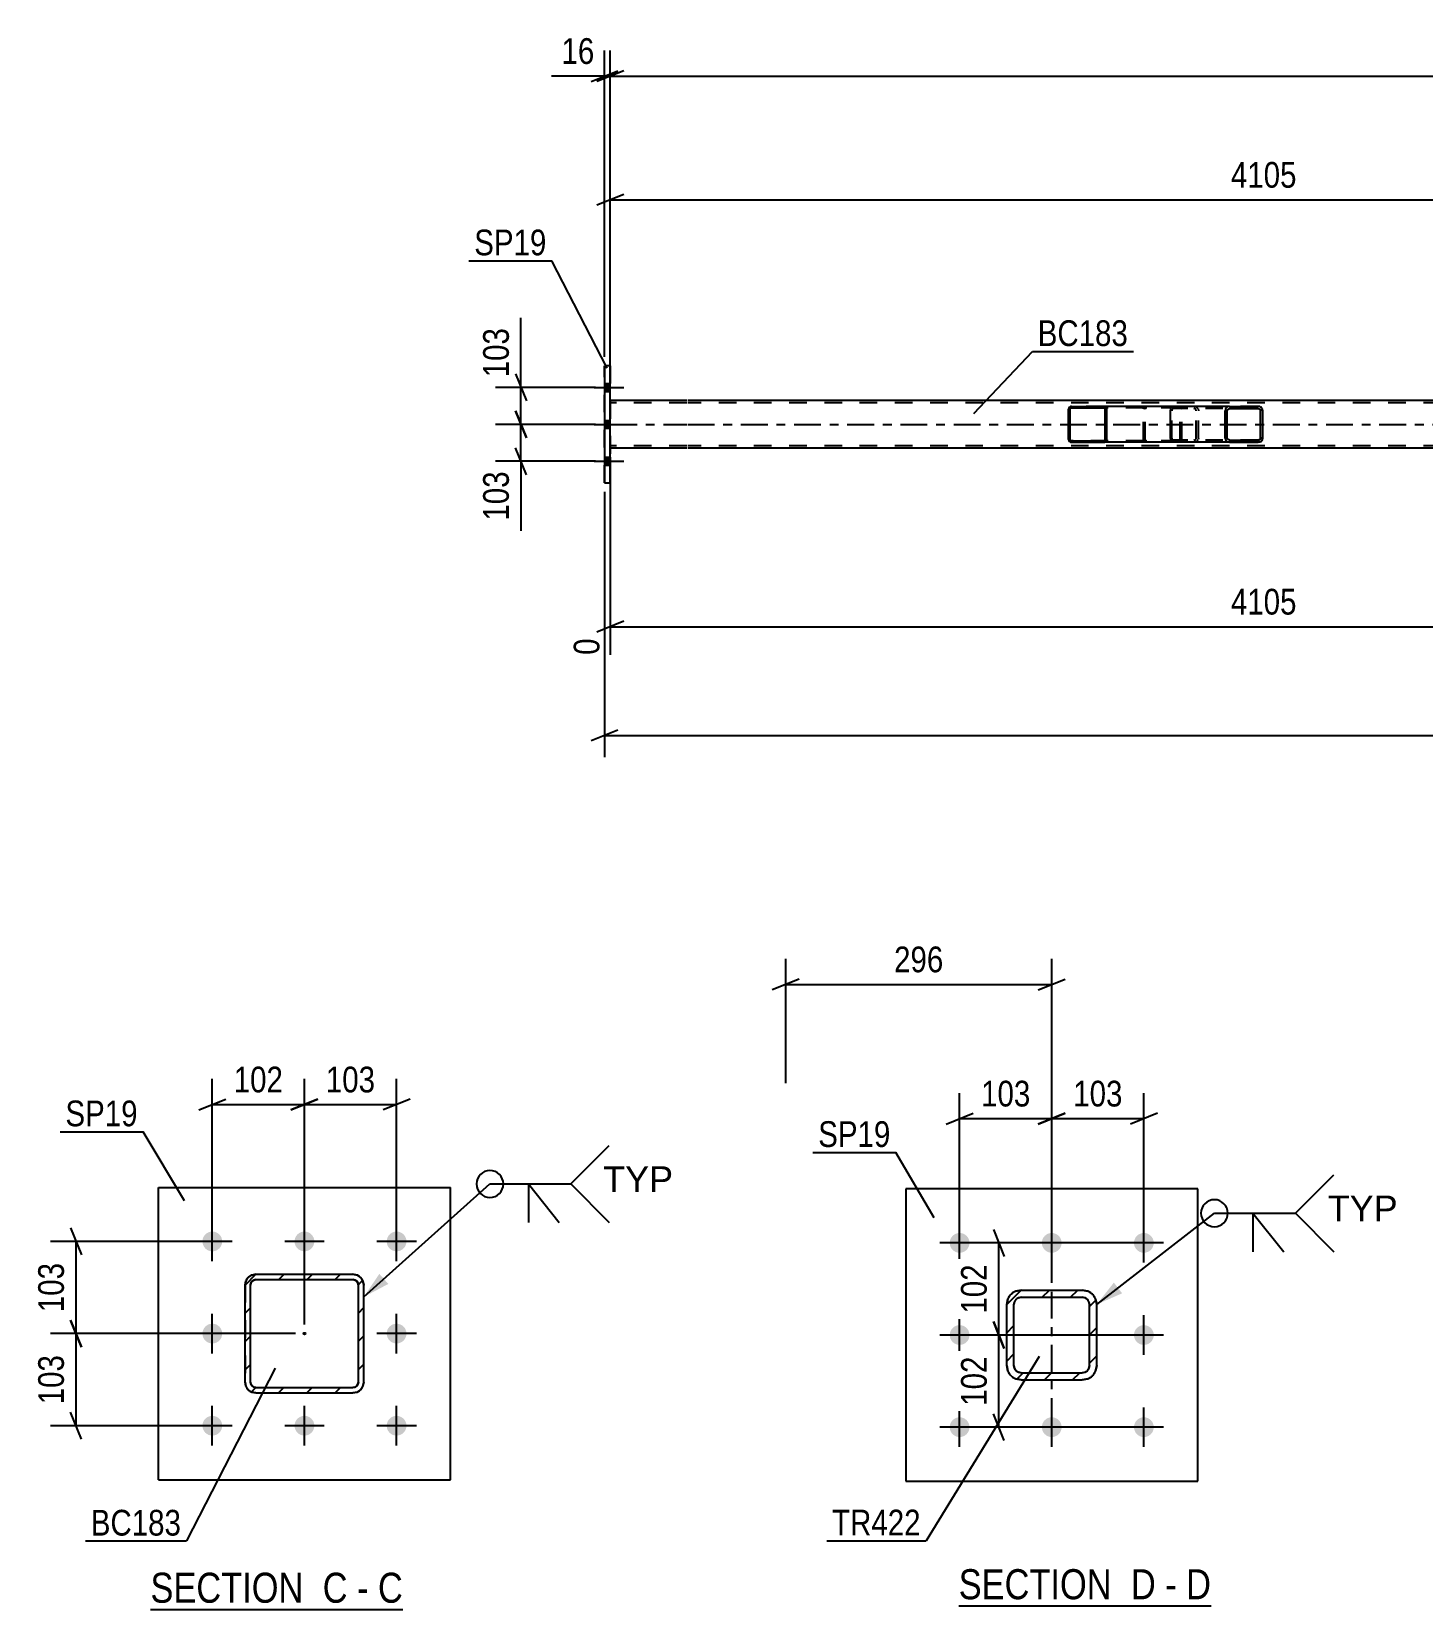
# Model space of a CAD drawing. Header units: millimetres. Extents: x 0 to 1775, y 0 to 560.
# Drawn here: x 1039.9 to 1194.7, y 59.4 to 235 of the extents above; entities that cross this region are included whole.
import ezdxf

# ---------------------------------------------------------------- set-up
doc = ezdxf.new("R2010")
doc.units = ezdxf.units.MM
doc.linetypes.add('DXK_LINE_DOT2', pattern=[3.9198, 1.9599, -1.9599])
doc.linetypes.add('DXK_LINE_DOT3', pattern=[5.9187, 2.979, -0.9799, 0.9799, -0.9799])
doc.styles.add('Arial', font='ARIAL.TTF', dxfattribs={"height": 0.2})
doc.styles.add('Arial Narrow', font='ARIALN.TTF', dxfattribs={"height": 0.2})

# ---------------------------------------------------------------- blocks, each defined once
blk = doc.blocks.new('Unknown-814185345-13 - 6044')
at = {"color": 6, "linetype": 'Continuous'}
blk.add_line((1053.18, 59.43), (1081.26, 59.43), dxfattribs=at)
at = {"color": 0, "linetype": 'Continuous'}
for points in [[(1071.29, 60.18), (1071.29, 63.68), (1053.18, 63.68), (1053.18, 60.18)], [(1075.11, 60.18), (1075.11, 63.68), (1072.34, 63.68), (1072.34, 60.18)], [(1077.44, 60.18), (1077.44, 63.68), (1076.16, 63.68), (1076.16, 60.18)], [(1081.26, 60.18), (1081.26, 63.68), (1078.49, 63.68), (1078.49, 60.18)]]:
    blk.add_wipeout(points, dxfattribs=at)
at = {"color": 7, "linetype": 'Continuous', "style": 'Arial Narrow'}
for s, p in [('SECTION ', (1053.18, 60.18)), ('C', (1072.34, 60.18)), ('C', (1078.49, 60.18)), ('-', (1076.16, 60.18))]:
    blk.add_text(s, height=3.34, dxfattribs=at).set_placement(p)
blk = doc.blocks.new('Unknown-814185345-16 - 1609')
at = {"color": 6, "linetype": 'Continuous'}
blk.add_line((1143.1, 59.82), (1171.17, 59.82), dxfattribs=at)
at = {"color": 0, "linetype": 'Continuous'}
for points in [[(1161.21, 60.57), (1161.21, 64.07), (1143.1, 64.07), (1143.1, 60.57)], [(1165.03, 60.57), (1165.03, 64.07), (1162.26, 64.07), (1162.26, 60.57)], [(1167.35, 60.57), (1167.35, 64.07), (1166.08, 64.07), (1166.08, 60.57)], [(1171.17, 60.57), (1171.17, 64.07), (1168.4, 64.07), (1168.4, 60.57)]]:
    blk.add_wipeout(points, dxfattribs=at)
at = {"color": 7, "linetype": 'Continuous', "style": 'Arial Narrow'}
for s, p in [('SECTION ', (1143.1, 60.57)), ('D', (1162.26, 60.57)), ('D', (1168.4, 60.57)), ('-', (1166.08, 60.57))]:
    blk.add_text(s, height=3.34, dxfattribs=at).set_placement(p)
blk = doc.blocks.new('Part-814185345-5246 - 5076')
at = {"color": 2, "linetype": 'Continuous'}
for p, q in [((1112.85, 193.9), (1104.33, 193.9)), ((1248.94, 193.9), (1112.95, 193.9)), ((1112.85, 188.62), (1104.33, 188.62)), ((1248.94, 188.62), (1112.95, 188.62))]:
    blk.add_line(p, q, dxfattribs=at)
at = {"color": 7, "linetype": 'DXK_LINE_DOT2'}
for p, q in [((1104.33, 193.9), (1104.33, 188.62)), ((1112.85, 193.66), (1104.33, 193.66)), ((1686.73, 193.66), (1112.95, 193.66)), ((1112.85, 188.86), (1104.33, 188.86)), ((1686.73, 188.86), (1112.95, 188.86))]:
    blk.add_line(p, q, dxfattribs=at)
at = {"color": 7, "linetype": 'DXK_LINE_DOT3'}
for p, q in [((1104.33, 191.26), (1112.85, 191.26)), ((1112.95, 191.26), (1686.73, 191.26))]:
    blk.add_line(p, q, dxfattribs=at)
blk = doc.blocks.new('Part-814185345-5192 - 5076')
at = {"color": 2, "linetype": 'Continuous'}
for p, q in [((1104.33, 197.76), (1103.69, 197.76)), ((1103.69, 197.76), (1103.69, 184.76)), ((1104.33, 184.76), (1104.33, 197.76)), ((1103.69, 184.76), (1104.33, 184.76))]:
    blk.add_line(p, q, dxfattribs=at)
at = {"color": 7, "linetype": 'DXK_LINE_DOT2'}
for p, q in [((1103.69, 184.76), (1103.69, 197.76)), ((1104.33, 197.76), (1104.33, 184.76))]:
    blk.add_line(p, q, dxfattribs=at)
blk = doc.blocks.new('Part-814185345-5263 - 5076')
at = {"linetype": 'Continuous'}
h = blk.add_hatch(dxfattribs=at)
h.set_pattern_fill('', scale=0.7, style=0, pattern_type=0)
h.set_pattern_definition([(45, (1176.8816, 192.9664), (-1.57154, 1.57154), [])])
h.paths.add_polyline_path([(1176.92, 192.78), (1176.88, 192.97), (1176.77, 193.12), (1176.61, 193.23), (1176.42, 193.26), (1173.23, 193.26), (1173.04, 193.23), (1172.88, 193.12), (1172.77, 192.97), (1172.73, 192.78), (1172.73, 189.74), (1172.77, 189.56), (1172.88, 189.4), (1173.04, 189.3), (1173.23, 189.26), (1176.42, 189.26), (1176.61, 189.3), (1176.77, 189.4), (1176.88, 189.56), (1176.92, 189.74)])
h.paths.add_polyline_path([(1176.65, 189.65), (1176.59, 189.57), (1176.51, 189.52), (1176.42, 189.5), (1173.23, 189.5), (1173.14, 189.52), (1173.06, 189.57), (1173, 189.65), (1172.98, 189.74), (1172.98, 192.78), (1173, 192.87), (1173.06, 192.95), (1173.14, 193), (1173.23, 193.02), (1176.42, 193.02), (1176.51, 193), (1176.59, 192.95), (1176.65, 192.87), (1176.67, 192.78), (1176.67, 189.74)])
at = {"color": 2, "linetype": 'Continuous'}
for p, q in [((1166.68, 192.97), (1166.74, 193.12)), ((1166.74, 193.12), (1166.83, 193.23)), ((1166.83, 193.23), (1166.93, 193.26)), ((1173.23, 193.26), (1166.93, 193.26)), ((1173.23, 193.26), (1173.04, 193.23)), ((1173.23, 193.26), (1176.42, 193.26)), ((1176.61, 193.23), (1176.42, 193.26)), ((1166.66, 192.78), (1166.68, 192.97)), ((1166.66, 189.74), (1166.66, 192.78)), ((1172.77, 192.97), (1172.73, 192.78)), ((1172.73, 189.74), (1172.73, 192.78)), ((1172.98, 192.78), (1173, 192.87)), ((1172.98, 189.74), (1172.98, 192.78)), ((1173, 192.87), (1173.06, 192.95)), ((1173.06, 192.95), (1173.14, 193)), ((1173.14, 193), (1173.23, 193.02)), ((1173.23, 193.02), (1176.42, 193.02)), ((1176.42, 193.02), (1176.51, 193)), ((1176.51, 193), (1176.59, 192.95)), ((1176.59, 192.95), (1176.65, 192.87)), ((1176.65, 192.87), (1176.67, 192.78)), ((1176.67, 189.74), (1176.67, 192.78)), ((1176.92, 192.78), (1176.88, 192.97)), ((1176.92, 189.74), (1176.92, 192.78)), ((1166.68, 189.56), (1166.66, 189.74)), ((1166.74, 189.4), (1166.68, 189.56)), ((1172.73, 189.74), (1172.77, 189.56)), ((1173, 189.65), (1172.98, 189.74)), ((1173.06, 189.57), (1173, 189.65)), ((1173.14, 189.52), (1173.06, 189.57)), ((1176.59, 189.57), (1176.51, 189.52)), ((1176.65, 189.65), (1176.59, 189.57)), ((1176.67, 189.74), (1176.65, 189.65)), ((1176.88, 189.56), (1176.92, 189.74)), ((1166.83, 189.3), (1166.74, 189.4)), ((1166.93, 189.26), (1166.83, 189.3)), ((1173.23, 189.26), (1166.93, 189.26)), ((1173.04, 189.3), (1173.23, 189.26)), ((1173.23, 189.5), (1173.14, 189.52)), ((1173.23, 189.5), (1176.42, 189.5)), ((1173.23, 189.26), (1176.42, 189.26)), ((1176.51, 189.52), (1176.42, 189.5)), ((1176.42, 189.26), (1176.61, 189.3))]:
    blk.add_line(p, q, dxfattribs=at)
at = {"color": 7, "linetype": 'DXK_LINE_DOT2'}
for p, q in [((1167.92, 193.02), (1167.92, 193.26)), ((1169.27, 193.26), (1169.46, 193.23)), ((1176.42, 193.26), (1173.23, 193.26)), ((1166.81, 192.87), (1166.8, 192.78)), ((1166.8, 189.74), (1166.8, 192.78)), ((1166.84, 192.95), (1166.81, 192.87)), ((1166.88, 193), (1166.84, 192.95)), ((1166.93, 193.02), (1166.88, 193)), ((1176.42, 193.02), (1166.93, 193.02)), ((1169.36, 193), (1169.27, 193.02)), ((1169.44, 192.95), (1169.36, 193)), ((1169.5, 192.87), (1169.44, 192.95)), ((1169.52, 192.78), (1169.5, 192.87)), ((1169.52, 189.74), (1169.52, 192.78)), ((1169.73, 192.97), (1169.77, 192.78)), ((1169.77, 189.74), (1169.77, 192.78)), ((1166.8, 189.74), (1166.81, 189.65)), ((1166.81, 189.65), (1166.84, 189.57)), ((1166.84, 189.57), (1166.88, 189.52)), ((1169.36, 189.52), (1169.44, 189.57)), ((1169.44, 189.57), (1169.5, 189.65)), ((1169.5, 189.65), (1169.52, 189.74)), ((1169.77, 189.74), (1169.73, 189.56)), ((1166.88, 189.52), (1166.93, 189.5)), ((1176.42, 189.5), (1166.93, 189.5)), ((1167.92, 189.26), (1167.92, 189.5)), ((1169.27, 189.5), (1169.36, 189.52)), ((1169.46, 189.3), (1169.27, 189.26)), ((1176.42, 189.26), (1173.23, 189.26))]:
    blk.add_line(p, q, dxfattribs=at)
for centre, start, end in [((1169.28, 192.77), 23.8494, 68.8059), ((1169.28, 189.76), 291.1941, 336.1506)]:
    blk.add_arc(centre, 0.492, start, end, dxfattribs=at)
at = {"color": 2, "linetype": 'Continuous'}
for centre, start, end in [((1173.22, 192.77), 111.1941, 156.1506), ((1176.43, 192.77), 23.8494, 68.8059), ((1173.22, 189.76), 203.8494, 248.8059), ((1176.43, 189.76), 291.1941, 336.1506)]:
    blk.add_arc(centre, 0.492, start, end, dxfattribs=at)
blk = doc.blocks.new('Part-814185345-5304 - 5076')
at = {"linetype": 'Continuous'}
h = blk.add_hatch(dxfattribs=at)
h.set_pattern_fill('', scale=0.7, style=0, pattern_type=0)
h.set_pattern_definition([(45, (1159.5494, 193.0652), (-1.57154, 1.57154), [])])
h.paths.add_polyline_path([(1159.58, 192.94), (1159.55, 193.07), (1159.48, 193.17), (1159.37, 193.24), (1159.23, 193.26), (1155.66, 193.26), (1155.53, 193.24), (1155.42, 193.17), (1155.34, 193.07), (1155.32, 192.94), (1155.32, 189.58), (1155.34, 189.46), (1155.42, 189.36), (1155.53, 189.29), (1155.66, 189.26), (1159.23, 189.26), (1159.37, 189.29), (1159.48, 189.36), (1159.55, 189.46), (1159.58, 189.58)])
h.paths.add_polyline_path([(1159.39, 189.52), (1159.36, 189.47), (1159.3, 189.43), (1159.23, 189.42), (1155.66, 189.42), (1155.59, 189.43), (1155.54, 189.47), (1155.5, 189.52), (1155.49, 189.58), (1155.49, 192.94), (1155.5, 193), (1155.54, 193.06), (1155.59, 193.09), (1155.66, 193.1), (1159.23, 193.1), (1159.3, 193.09), (1159.36, 193.06), (1159.39, 193), (1159.41, 192.94), (1159.41, 189.58)])
at = {"color": 2, "linetype": 'Continuous'}
for p, q in [((1155.66, 193.26), (1155.53, 193.24)), ((1155.54, 193.06), (1155.59, 193.09)), ((1155.59, 193.09), (1155.66, 193.1)), ((1155.66, 193.26), (1159.23, 193.26)), ((1155.66, 193.1), (1159.23, 193.1)), ((1166.93, 193.26), (1159.23, 193.26)), ((1159.37, 193.24), (1159.23, 193.26)), ((1159.23, 193.1), (1159.3, 193.09)), ((1159.3, 193.09), (1159.36, 193.06)), ((1155.34, 193.07), (1155.32, 192.94)), ((1155.32, 189.58), (1155.32, 192.94)), ((1155.49, 192.94), (1155.5, 193)), ((1155.49, 189.58), (1155.49, 192.94)), ((1155.5, 193), (1155.54, 193.06)), ((1159.36, 193.06), (1159.39, 193)), ((1159.39, 193), (1159.41, 192.94)), ((1159.41, 189.58), (1159.41, 192.94)), ((1159.58, 192.94), (1159.55, 193.07)), ((1159.58, 189.58), (1159.58, 192.94)), ((1155.32, 189.58), (1155.34, 189.46)), ((1155.5, 189.52), (1155.49, 189.58)), ((1159.41, 189.58), (1159.39, 189.52)), ((1159.55, 189.46), (1159.58, 189.58)), ((1155.54, 189.47), (1155.5, 189.52)), ((1155.53, 189.29), (1155.66, 189.26)), ((1155.59, 189.43), (1155.54, 189.47)), ((1155.66, 189.42), (1155.59, 189.43)), ((1155.66, 189.42), (1159.23, 189.42)), ((1155.66, 189.26), (1159.23, 189.26)), ((1159.3, 189.43), (1159.23, 189.42)), ((1159.23, 189.26), (1159.37, 189.29)), ((1166.93, 189.26), (1159.23, 189.26)), ((1159.36, 189.47), (1159.3, 189.43)), ((1159.39, 189.52), (1159.36, 189.47))]:
    blk.add_line(p, q, dxfattribs=at)
at = {"color": 7, "linetype": 'DXK_LINE_DOT2'}
for p, q in [((1159.23, 193.26), (1155.66, 193.26)), ((1167.58, 193.1), (1155.66, 193.1)), ((1163.88, 193.24), (1164.01, 193.26)), ((1163.94, 193.09), (1163.89, 193.06)), ((1164.01, 193.1), (1163.94, 193.09)), ((1167.58, 193.26), (1166.93, 193.26)), ((1167.58, 193.26), (1167.71, 193.24)), ((1167.65, 193.09), (1167.58, 193.1)), ((1167.7, 193.06), (1167.65, 193.09)), ((1163.67, 192.94), (1163.69, 193.07)), ((1163.67, 189.58), (1163.67, 192.94)), ((1163.85, 193), (1163.84, 192.94)), ((1163.84, 189.58), (1163.84, 192.94)), ((1163.89, 193.06), (1163.85, 193)), ((1167.74, 193), (1167.7, 193.06)), ((1167.75, 192.94), (1167.74, 193)), ((1167.75, 189.58), (1167.75, 192.94)), ((1167.9, 193.07), (1167.92, 192.94)), ((1167.92, 189.58), (1167.92, 192.94)), ((1163.69, 189.46), (1163.67, 189.58)), ((1163.84, 189.58), (1163.85, 189.52)), ((1167.74, 189.52), (1167.75, 189.58)), ((1167.92, 189.56), (1167.9, 189.46)), ((1167.92, 189.58), (1167.92, 189.56)), ((1167.58, 189.42), (1155.66, 189.42)), ((1159.23, 189.26), (1155.66, 189.26)), ((1163.85, 189.52), (1163.89, 189.47)), ((1164.01, 189.26), (1163.88, 189.29)), ((1163.89, 189.47), (1163.9, 189.46)), ((1163.9, 189.46), (1163.94, 189.43)), ((1163.94, 189.43), (1164.01, 189.42)), ((1167.58, 189.26), (1166.93, 189.26)), ((1167.58, 189.42), (1167.65, 189.43)), ((1167.71, 189.29), (1167.58, 189.26)), ((1167.65, 189.43), (1167.7, 189.47)), ((1167.7, 189.47), (1167.74, 189.52))]:
    blk.add_line(p, q, dxfattribs=at)
at = {"color": 2, "linetype": 'Continuous'}
for centre, start, end in [((1155.65, 192.93), 110.7583, 155.68), ((1159.25, 192.93), 24.32, 69.2417), ((1155.65, 189.6), 204.32, 249.2417), ((1159.25, 189.6), 290.7583, 335.68)]:
    blk.add_arc(centre, 0.331, start, end, dxfattribs=at)
at = {"color": 7, "linetype": 'DXK_LINE_DOT2'}
for centre, start, end in [((1164, 192.93), 110.7583, 155.68), ((1167.6, 192.93), 24.32, 69.2417), ((1164, 189.6), 204.32, 249.2417), ((1167.6, 189.6), 290.7583, 335.68)]:
    blk.add_arc(centre, 0.331, start, end, dxfattribs=at)
blk = doc.blocks.new('Bolt-814185345-5306 - 5076')
at = {"linetype": 'Continuous'}
for points in [[(1104.33, 194.92), (1104.33, 195.8), (1103.69, 195.8), (1103.69, 194.92)], [(1104.33, 194.92), (1104.33, 195.8), (1103.69, 195.8), (1103.69, 194.92)], [(1104.33, 194.92), (1104.33, 195.8), (1103.69, 195.8), (1103.69, 194.92)], [(1104.33, 190.82), (1104.33, 191.7), (1103.69, 191.7), (1103.69, 190.82)], [(1104.33, 190.82), (1104.33, 191.7), (1103.69, 191.7), (1103.69, 190.82)], [(1104.33, 186.72), (1104.33, 187.6), (1103.69, 187.6), (1103.69, 186.72)], [(1104.33, 186.72), (1104.33, 187.6), (1103.69, 187.6), (1103.69, 186.72)], [(1104.33, 186.72), (1104.33, 187.6), (1103.69, 187.6), (1103.69, 186.72)]]:
    blk.add_hatch(color=1, dxfattribs=at).paths.add_polyline_path(points)
at = {"color": 1, "linetype": 'Continuous'}
for p, q in [((1102.53, 195.36), (1105.85, 195.36)), ((1102.53, 195.36), (1105.85, 195.36)), ((1102.53, 195.36), (1105.85, 195.36)), ((1103.69, 195.8), (1104.33, 195.8)), ((1103.69, 195.8), (1104.33, 195.8)), ((1103.69, 195.8), (1104.33, 195.8)), ((1103.69, 194.92), (1104.33, 194.92)), ((1103.69, 194.92), (1104.33, 194.92)), ((1103.69, 194.92), (1104.33, 194.92)), ((1103.69, 191.7), (1104.33, 191.7)), ((1103.69, 191.7), (1104.33, 191.7)), ((1102.53, 191.26), (1105.85, 191.26)), ((1102.53, 191.26), (1105.85, 191.26)), ((1103.69, 190.82), (1104.33, 190.82)), ((1103.69, 190.82), (1104.33, 190.82)), ((1102.53, 187.16), (1105.85, 187.16)), ((1102.53, 187.16), (1105.85, 187.16)), ((1102.53, 187.16), (1105.85, 187.16)), ((1103.69, 187.6), (1104.33, 187.6)), ((1103.69, 187.6), (1104.33, 187.6)), ((1103.69, 187.6), (1104.33, 187.6)), ((1103.69, 186.72), (1104.33, 186.72)), ((1103.69, 186.72), (1104.33, 186.72)), ((1103.69, 186.72), (1104.33, 186.72))]:
    blk.add_line(p, q, dxfattribs=at)
blk = doc.blocks.new('Part-814185345-6175 - 6044')
at = {"color": 2, "linetype": 'Continuous'}
for p, q in [((1054.06, 73.87), (1054.06, 106.37)), ((1054.06, 106.37), (1086.56, 106.37)), ((1086.56, 73.87), (1086.56, 106.37)), ((1054.06, 73.87), (1086.56, 73.87))]:
    blk.add_line(p, q, dxfattribs=at)
blk = doc.blocks.new('Part-814185345-6142 - 6044')
at = {"linetype": 'Continuous'}
h = blk.add_hatch(dxfattribs=at)
h.set_pattern_fill('', scale=0.7, style=0, pattern_type=0)
h.set_pattern_definition([(45, (1064.906, 96.7182), (-1.57154, 1.57154), [])])
h.paths.add_polyline_path([(1075.71, 96.72), (1064.91, 96.72), (1064.45, 96.63), (1064.06, 96.37), (1063.8, 95.98), (1063.71, 95.52), (1063.71, 84.72), (1063.8, 84.26), (1064.06, 83.87), (1064.45, 83.61), (1064.91, 83.52), (1075.71, 83.52), (1076.17, 83.61), (1076.55, 83.87), (1076.81, 84.26), (1076.91, 84.72), (1076.91, 95.52), (1076.81, 95.98), (1076.55, 96.37), (1076.17, 96.63)])
h.paths.add_polyline_path([(1076.26, 95.75), (1076.31, 95.52), (1076.31, 84.72), (1076.26, 84.49), (1076.13, 84.29), (1075.94, 84.16), (1075.71, 84.12), (1064.91, 84.12), (1064.68, 84.16), (1064.48, 84.29), (1064.35, 84.49), (1064.31, 84.72), (1064.31, 95.52), (1064.35, 95.75), (1064.48, 95.94), (1064.68, 96.07), (1064.91, 96.12), (1075.71, 96.12), (1075.94, 96.07), (1076.13, 95.94)])
blk.add_hatch(color=30, dxfattribs=at).paths.add_polyline_path([(1070.31, 90.02, -1), (1070.31, 90.22, -1)])
at = {"color": 7, "linetype": 'DXK_LINE_DOT2'}
for p, q in [((1064.45, 96.63), (1064.91, 96.72)), ((1064.91, 96.72), (1075.71, 96.72)), ((1075.71, 96.72), (1076.17, 96.63)), ((1063.71, 95.52), (1063.8, 95.98)), ((1063.71, 95.52), (1063.71, 84.72)), ((1064.35, 95.75), (1064.31, 95.52)), ((1064.31, 84.72), (1064.31, 95.52)), ((1064.48, 95.94), (1064.35, 95.75)), ((1064.68, 96.07), (1064.48, 95.94)), ((1064.91, 96.12), (1064.68, 96.07)), ((1064.91, 96.12), (1075.71, 96.12)), ((1075.94, 96.07), (1075.71, 96.12)), ((1076.13, 95.94), (1075.94, 96.07)), ((1076.26, 95.75), (1076.13, 95.94)), ((1076.31, 95.52), (1076.26, 95.75)), ((1076.31, 84.72), (1076.31, 95.52)), ((1076.81, 95.98), (1076.91, 95.52)), ((1076.91, 84.72), (1076.91, 95.52)), ((1063.8, 84.26), (1063.71, 84.72)), ((1064.31, 84.72), (1064.35, 84.49)), ((1064.35, 84.49), (1064.48, 84.29)), ((1064.48, 84.29), (1064.68, 84.16)), ((1075.94, 84.16), (1076.13, 84.29)), ((1076.13, 84.29), (1076.26, 84.49)), ((1076.26, 84.49), (1076.31, 84.72)), ((1076.91, 84.72), (1076.81, 84.26)), ((1064.91, 83.52), (1064.45, 83.61)), ((1064.68, 84.16), (1064.91, 84.12)), ((1064.91, 84.12), (1075.71, 84.12)), ((1064.91, 83.52), (1075.71, 83.52)), ((1075.71, 84.12), (1075.94, 84.16)), ((1076.17, 83.61), (1075.71, 83.52))]:
    blk.add_line(p, q, dxfattribs=at)
at = {"color": 2, "linetype": 'Continuous'}
for p, q in [((1064.91, 96.72), (1064.45, 96.63)), ((1064.91, 96.72), (1064.91, 96.72)), ((1064.91, 96.72), (1075.71, 96.72)), ((1075.71, 96.72), (1075.71, 96.72)), ((1076.17, 96.63), (1075.71, 96.72)), ((1063.8, 95.98), (1063.71, 95.52)), ((1063.71, 95.52), (1063.71, 95.52)), ((1063.71, 84.72), (1063.71, 95.52)), ((1064.31, 95.52), (1064.35, 95.75)), ((1064.31, 95.52), (1064.31, 95.52)), ((1064.31, 84.72), (1064.31, 95.52)), ((1064.35, 95.75), (1064.48, 95.94)), ((1064.48, 95.94), (1064.68, 96.07)), ((1064.68, 96.07), (1064.91, 96.12)), ((1064.91, 96.12), (1064.91, 96.12)), ((1064.91, 96.12), (1075.71, 96.12)), ((1075.71, 96.12), (1075.71, 96.12)), ((1075.71, 96.12), (1075.94, 96.07)), ((1075.94, 96.07), (1076.13, 95.94)), ((1076.13, 95.94), (1076.26, 95.75)), ((1076.26, 95.75), (1076.31, 95.52)), ((1076.31, 95.52), (1076.31, 95.52)), ((1076.31, 84.72), (1076.31, 95.52)), ((1076.91, 95.52), (1076.81, 95.98)), ((1076.91, 95.52), (1076.91, 95.52)), ((1076.91, 84.72), (1076.91, 95.52)), ((1063.71, 84.72), (1063.71, 84.72)), ((1063.71, 84.72), (1063.8, 84.26)), ((1064.31, 84.72), (1064.31, 84.72)), ((1064.35, 84.49), (1064.31, 84.72)), ((1064.48, 84.29), (1064.35, 84.49)), ((1064.68, 84.16), (1064.48, 84.29)), ((1076.13, 84.29), (1075.94, 84.16)), ((1076.26, 84.49), (1076.13, 84.29)), ((1076.31, 84.72), (1076.26, 84.49)), ((1076.31, 84.72), (1076.31, 84.72)), ((1076.81, 84.26), (1076.91, 84.72)), ((1076.91, 84.72), (1076.91, 84.72)), ((1064.45, 83.61), (1064.91, 83.52)), ((1064.91, 84.12), (1064.68, 84.16)), ((1064.91, 84.12), (1064.91, 84.12)), ((1064.91, 84.12), (1075.71, 84.12)), ((1064.91, 83.52), (1064.91, 83.52)), ((1064.91, 83.52), (1075.71, 83.52)), ((1075.94, 84.16), (1075.71, 84.12)), ((1075.71, 84.12), (1075.71, 84.12)), ((1075.71, 83.52), (1076.17, 83.61)), ((1075.71, 83.52), (1075.71, 83.52))]:
    blk.add_line(p, q, dxfattribs=at)
at = {"color": 7, "linetype": 'DXK_LINE_DOT3'}
blk.add_line((1070.31, 90.12), (1070.31, 90.12), dxfattribs=at)
at = {"color": 30, "linetype": 'DXK_LINE_DOT3'}
blk.add_line((1070.31, 90.12), (1070.31, 90.12), dxfattribs=at)
at = {"color": 30, "linetype": 'Continuous'}
blk.add_circle((1070.31, 90.12), 0.1, dxfattribs=at)
at = {"color": 7, "linetype": 'DXK_LINE_DOT2'}
for centre, start, end in [((1064.91, 95.52), 112.5, 157.5), ((1075.71, 95.52), 22.5, 67.5), ((1064.91, 84.72), 202.5, 247.5), ((1075.71, 84.72), 292.5, 337.5)]:
    blk.add_arc(centre, 1.2, start, end, dxfattribs=at)
at = {"color": 2, "linetype": 'Continuous'}
for centre, start, end in [((1064.91, 95.52), 112.5, 157.5), ((1075.71, 95.52), 22.5, 67.5), ((1064.91, 84.72), 202.5, 247.5), ((1075.71, 84.72), 292.5, 337.5)]:
    blk.add_arc(centre, 1.2, start, end, dxfattribs=at)
blk = doc.blocks.new('Bolt-814185345-6169 - 6044')
at = {"linetype": 'Continuous'}
for points in [[(1060.06, 99.27, -1), (1060.06, 101.47, -1)], [(1070.31, 99.27, -1), (1070.31, 101.47, -1)], [(1080.56, 99.27, -1), (1080.56, 101.47, -1)], [(1060.06, 89.02, -1), (1060.06, 91.22, -1)], [(1080.56, 89.02, -1), (1080.56, 91.22, -1)], [(1060.06, 78.77, -1), (1060.06, 80.97, -1)], [(1070.31, 78.77, -1), (1070.31, 80.97, -1)], [(1080.56, 78.77, -1), (1080.56, 80.97, -1)]]:
    blk.add_hatch(color=1, dxfattribs=at).paths.add_polyline_path(points)
at = {"color": 1, "linetype": 'Continuous'}
for p, q in [((1060.06, 98.17), (1060.06, 102.57)), ((1070.31, 98.17), (1070.31, 102.57)), ((1080.56, 98.17), (1080.56, 102.57)), ((1062.26, 100.37), (1057.86, 100.37)), ((1072.51, 100.37), (1068.11, 100.37)), ((1082.76, 100.37), (1078.36, 100.37)), ((1060.06, 87.92), (1060.06, 92.32)), ((1080.56, 87.92), (1080.56, 92.32)), ((1062.26, 90.12), (1057.86, 90.12)), ((1082.76, 90.12), (1078.36, 90.12)), ((1060.06, 77.67), (1060.06, 82.07)), ((1070.31, 77.67), (1070.31, 82.07)), ((1080.56, 77.67), (1080.56, 82.07)), ((1062.26, 79.87), (1057.86, 79.87)), ((1072.51, 79.87), (1068.11, 79.87)), ((1082.76, 79.87), (1078.36, 79.87))]:
    blk.add_line(p, q, dxfattribs=at)
blk = doc.blocks.new('Bolt-814185345-1732 - 1609')
at = {"linetype": 'Continuous'}
for points in [[(1143.2, 99.11, -1), (1143.2, 101.31, -1)], [(1153.45, 99.11, -1), (1153.45, 101.31, -1)], [(1163.7, 99.11, -1), (1163.7, 101.31, -1)], [(1143.2, 88.86, -1), (1143.2, 91.06, -1)], [(1163.7, 88.86, -1), (1163.7, 91.06, -1)], [(1143.2, 78.61, -1), (1143.2, 80.81, -1)], [(1153.45, 78.61, -1), (1153.45, 80.81, -1)], [(1163.7, 78.61, -1), (1163.7, 80.81, -1)]]:
    blk.add_hatch(color=1, dxfattribs=at).paths.add_polyline_path(points)
at = {"color": 1, "linetype": 'Continuous'}
for p, q in [((1143.2, 98.01), (1143.2, 102.41)), ((1153.45, 98.01), (1153.45, 102.41)), ((1163.7, 98.01), (1163.7, 102.41)), ((1145.4, 100.21), (1141, 100.21)), ((1155.65, 100.21), (1151.25, 100.21)), ((1165.9, 100.21), (1161.5, 100.21)), ((1143.2, 87.76), (1143.2, 92.16)), ((1163.7, 87.76), (1163.7, 92.16)), ((1145.4, 89.96), (1141, 89.96)), ((1165.9, 89.96), (1161.5, 89.96)), ((1143.2, 77.51), (1143.2, 81.91)), ((1153.45, 77.51), (1153.45, 81.91)), ((1163.7, 77.51), (1163.7, 81.91)), ((1145.4, 79.71), (1141, 79.71)), ((1155.65, 79.71), (1151.25, 79.71)), ((1165.9, 79.71), (1161.5, 79.71))]:
    blk.add_line(p, q, dxfattribs=at)
blk = doc.blocks.new('Part-814185345-1757 - 1609')
at = {"linetype": 'Continuous'}
h = blk.add_hatch(dxfattribs=at)
h.set_pattern_fill('', scale=0.7, style=0, pattern_type=0)
h.set_pattern_definition([(45, (1150.0537, 94.9577), (-1.57154, 1.57154), [])])
h.paths.add_polyline_path([(1156.85, 94.96), (1150.05, 94.96), (1149.44, 94.84), (1148.92, 94.49), (1148.58, 93.97), (1148.45, 93.36), (1148.45, 86.56), (1148.58, 85.95), (1148.92, 85.43), (1149.44, 85.08), (1150.05, 84.96), (1156.85, 84.96), (1157.47, 85.08), (1157.99, 85.43), (1158.33, 85.95), (1158.45, 86.56), (1158.45, 93.36), (1158.33, 93.97), (1157.99, 94.49), (1157.47, 94.84)])
h.paths.add_polyline_path([(1157.59, 93.66), (1157.65, 93.36), (1157.65, 86.56), (1157.59, 86.25), (1157.42, 85.99), (1157.16, 85.82), (1156.85, 85.76), (1150.05, 85.76), (1149.75, 85.82), (1149.49, 85.99), (1149.31, 86.25), (1149.25, 86.56), (1149.25, 93.36), (1149.31, 93.66), (1149.49, 93.92), (1149.75, 94.1), (1150.05, 94.16), (1156.85, 94.16), (1157.16, 94.1), (1157.42, 93.92)])
at = {"color": 7, "linetype": 'DXK_LINE_DOT3'}
for p, q in [((1153.45, 79.96), (1153.45, 99.96)), ((1163.45, 89.96), (1143.45, 89.96))]:
    blk.add_line(p, q, dxfattribs=at)
at = {"color": 7, "linetype": 'DXK_LINE_DOT2'}
for p, q in [((1149.44, 94.84), (1150.05, 94.96)), ((1150.05, 94.96), (1156.85, 94.96)), ((1156.85, 94.96), (1157.47, 94.84)), ((1148.45, 93.36), (1148.58, 93.97)), ((1148.45, 86.56), (1148.45, 93.36)), ((1149.31, 93.66), (1149.25, 93.36)), ((1149.25, 86.56), (1149.25, 93.36)), ((1150.05, 94.16), (1149.75, 94.1)), ((1150.05, 94.16), (1156.85, 94.16)), ((1157.16, 94.1), (1156.85, 94.16)), ((1157.65, 93.36), (1157.59, 93.66)), ((1157.65, 86.56), (1157.65, 93.36)), ((1158.33, 93.97), (1158.45, 93.36)), ((1158.45, 86.56), (1158.45, 93.36)), ((1148.58, 85.95), (1148.45, 86.56)), ((1149.25, 86.56), (1149.31, 86.25)), ((1157.59, 86.25), (1157.65, 86.56)), ((1158.45, 86.56), (1158.33, 85.95)), ((1150.05, 84.96), (1149.44, 85.08)), ((1149.75, 85.82), (1150.05, 85.76)), ((1150.05, 85.76), (1156.85, 85.76)), ((1150.05, 84.96), (1156.85, 84.96)), ((1156.85, 85.76), (1157.16, 85.82)), ((1157.47, 85.08), (1156.85, 84.96))]:
    blk.add_line(p, q, dxfattribs=at)
at = {"color": 2, "linetype": 'Continuous'}
for p, q in [((1150.05, 94.96), (1149.44, 94.84)), ((1150.05, 94.96), (1156.85, 94.96)), ((1157.47, 94.84), (1156.85, 94.96)), ((1148.58, 93.97), (1148.45, 93.36)), ((1148.45, 86.56), (1148.45, 93.36)), ((1149.25, 93.36), (1149.31, 93.66)), ((1149.25, 86.56), (1149.25, 93.36)), ((1149.75, 94.1), (1150.05, 94.16)), ((1150.05, 94.16), (1156.85, 94.16)), ((1156.85, 94.16), (1157.16, 94.1)), ((1157.59, 93.66), (1157.65, 93.36)), ((1157.65, 86.56), (1157.65, 93.36)), ((1158.45, 93.36), (1158.33, 93.97)), ((1158.45, 86.56), (1158.45, 93.36)), ((1148.45, 86.56), (1148.58, 85.95)), ((1149.31, 86.25), (1149.25, 86.56)), ((1157.65, 86.56), (1157.59, 86.25)), ((1158.33, 85.95), (1158.45, 86.56)), ((1149.44, 85.08), (1150.05, 84.96)), ((1150.05, 85.76), (1149.75, 85.82)), ((1150.05, 85.76), (1156.85, 85.76)), ((1150.05, 84.96), (1156.85, 84.96)), ((1157.16, 85.82), (1156.85, 85.76)), ((1156.85, 84.96), (1157.47, 85.08))]:
    blk.add_line(p, q, dxfattribs=at)
at = {"color": 7, "linetype": 'DXK_LINE_DOT2'}
for centre, radius, start, end in [((1150.05, 93.36), 1.6, 112.5, 157.5), ((1156.85, 93.36), 1.6, 22.5, 67.5), ((1150.05, 93.36), 0.8, 112.5, 157.5), ((1156.85, 93.36), 0.8, 22.5, 67.5), ((1150.05, 86.56), 0.8, 202.5, 247.5), ((1156.85, 86.56), 0.8, 292.5, 337.5), ((1150.05, 86.56), 1.6, 202.5, 247.5), ((1156.85, 86.56), 1.6, 292.5, 337.5)]:
    blk.add_arc(centre, radius, start, end, dxfattribs=at)
at = {"color": 2, "linetype": 'Continuous'}
for centre, radius, start, end in [((1150.05, 93.36), 1.6, 112.5, 157.5), ((1156.85, 93.36), 1.6, 22.5, 67.5), ((1150.05, 93.36), 0.8, 112.5, 157.5), ((1156.85, 93.36), 0.8, 22.5, 67.5), ((1150.05, 86.56), 0.8, 202.5, 247.5), ((1156.85, 86.56), 0.8, 292.5, 337.5), ((1150.05, 86.56), 1.6, 202.5, 247.5), ((1156.85, 86.56), 1.6, 292.5, 337.5)]:
    blk.add_arc(centre, radius, start, end, dxfattribs=at)
blk = doc.blocks.new('Part-814185345-1783 - 1609')
at = {"color": 2, "linetype": 'Continuous'}
for p, q in [((1169.7, 106.21), (1137.2, 106.21)), ((1137.2, 106.21), (1137.2, 73.71)), ((1169.7, 73.71), (1169.7, 106.21)), ((1137.2, 73.71), (1169.7, 73.71))]:
    blk.add_line(p, q, dxfattribs=at)
blk = doc.blocks.new('StraightDimension-814185345-5397 - 5076')
at = {"color": 7, "linetype": 'Continuous'}
for p, q in [((1104.33, 194.9), (1104.33, 219.08)), ((1249.74, 203.3), (1249.74, 219.08)), ((1105.83, 216.83), (1102.83, 215.63)), ((1104.33, 216.23), (1249.74, 216.23)), ((1248.24, 215.63), (1251.24, 216.83))]:
    blk.add_line(p, q, dxfattribs=at)
at = {"color": 0}
blk.add_wipeout([(1181.29, 216.98), (1181.29, 221.18), (1172.78, 221.18), (1172.78, 216.98)], dxfattribs=at)
at = {"color": 3, "style": 'Arial Narrow'}
blk.add_text('4105', height=2.863, dxfattribs=at).set_placement((1173.38, 217.58))
blk = doc.blocks.new('StraightDimension-814185345-5415 - 5076')
at = {"color": 7, "linetype": 'Continuous'}
for p, q in [((1104.33, 187.62), (1104.33, 165.62)), ((1249.74, 179.22), (1249.74, 160.14)), ((1105.83, 169.35), (1102.83, 168.15)), ((1104.33, 168.75), (1249.74, 168.75)), ((1248.24, 168.15), (1251.24, 169.35))]:
    blk.add_line(p, q, dxfattribs=at)
at = {"color": 0}
blk.add_wipeout([(1181.29, 169.5), (1181.29, 173.7), (1172.78, 173.7), (1172.78, 169.5)], dxfattribs=at)
at = {"color": 0, "linetype": 'Continuous'}
for points in [[(1103.73, 168.05), (1099.53, 168.05), (1099.53, 165.02), (1103.73, 165.02)], [(1249.14, 168.05), (1244.94, 168.05), (1244.94, 159.54), (1249.14, 159.54)]]:
    blk.add_wipeout(points, dxfattribs=at)
at = {"color": 3, "style": 'Arial Narrow'}
blk.add_text('4105', height=2.863, dxfattribs=at).set_placement((1173.38, 170.1))
at = {"color": 3, "linetype": 'Continuous', "style": 'Arial Narrow'}
for s, height, p in [('0', 2.86, (1103.13, 165.62)), ('4105', 2.863, (1248.54, 160.14))]:
    blk.add_text(s, height=height, rotation=90.0002, dxfattribs=at).set_placement(p)
blk = doc.blocks.new('StraightDimension-814185345-5437 - 5076')
at = {"color": 7, "linetype": 'Continuous'}
for p, q in [((1104.33, 198.76), (1104.33, 232.85)), ((1105.83, 230.6), (1102.83, 229.4)), ((1104.33, 230), (1695.35, 230))]:
    blk.add_line(p, q, dxfattribs=at)
blk = doc.blocks.new('StraightDimension-814185345-5447 - 5076')
at = {"color": 7, "linetype": 'Continuous'}
for p, q in [((1103.69, 198.76), (1103.69, 232.85)), ((1104.33, 198.76), (1104.33, 232.85)), ((1102.19, 229.4), (1105.19, 230.6)), ((1105.83, 230.6), (1102.83, 229.4)), ((1103.69, 230), (1104.33, 230))]:
    blk.add_line(p, q, dxfattribs=at)
at = {"color": 0}
blk.add_wipeout([(1103.16, 230.75), (1103.16, 234.95), (1098.31, 234.95), (1098.31, 230.75)], dxfattribs=at)
at = {"color": 7, "linetype": 'Continuous'}
blk.add_line((1103.69, 230), (1097.78, 230), dxfattribs=at)
blk.add_line((1103.69, 230), (1097.78, 230), dxfattribs=at)
at = {"color": 3, "style": 'Arial Narrow'}
blk.add_text('16', height=2.863, dxfattribs=at).set_placement((1098.91, 231.35))
blk = doc.blocks.new('StraightDimension-814185345-5463 - 5076')
at = {"color": 7, "linetype": 'Continuous'}
for p, q in [((1093.8, 196.86), (1095, 193.86)), ((1102.69, 195.36), (1091.55, 195.36)), ((1094.4, 191.26), (1094.4, 195.36)), ((1095, 189.76), (1093.8, 192.76)), ((1102.69, 191.26), (1091.55, 191.26))]:
    blk.add_line(p, q, dxfattribs=at)
at = {"color": 0}
blk.add_wipeout([(1093.65, 202.57), (1089.45, 202.57), (1089.45, 195.89), (1093.65, 195.89)], dxfattribs=at)
at = {"color": 7, "linetype": 'Continuous'}
blk.add_line((1094.4, 195.36), (1094.4, 203.1), dxfattribs=at)
blk.add_line((1094.4, 195.36), (1094.4, 203.1), dxfattribs=at)
at = {"color": 3, "style": 'Arial Narrow'}
blk.add_text('103', height=2.863, rotation=90.0002, dxfattribs=at).set_placement((1093.05, 196.49))
blk = doc.blocks.new('StraightDimension-814185345-5471 - 5076')
at = {"color": 7, "linetype": 'Continuous'}
for p, q in [((1093.8, 192.76), (1095, 189.76)), ((1102.69, 191.26), (1091.55, 191.26)), ((1094.4, 187.16), (1094.4, 191.26)), ((1095, 185.66), (1093.8, 188.66)), ((1102.69, 187.16), (1091.55, 187.16))]:
    blk.add_line(p, q, dxfattribs=at)
at = {"color": 0}
blk.add_wipeout([(1093.65, 186.64), (1089.45, 186.64), (1089.45, 179.95), (1093.65, 179.95)], dxfattribs=at)
at = {"color": 7, "linetype": 'Continuous'}
blk.add_line((1094.4, 187.16), (1094.4, 179.43), dxfattribs=at)
blk.add_line((1094.4, 187.16), (1094.4, 179.43), dxfattribs=at)
at = {"color": 3, "style": 'Arial Narrow'}
blk.add_text('103', height=2.863, rotation=90.0002, dxfattribs=at).set_placement((1093.05, 180.55))
blk = doc.blocks.new('StraightDimension-814185345-5480 - 5076')
at = {"color": 7, "linetype": 'Continuous'}
for p, q in [((1103.69, 183.76), (1103.69, 154.25)), ((1105.19, 157.25), (1102.19, 156.05)), ((1103.69, 156.65), (1695.35, 156.65))]:
    blk.add_line(p, q, dxfattribs=at)
blk = doc.blocks.new('StraightDimension-814185345-6235 - 6044')
at = {"color": 7, "linetype": 'Continuous'}
for p, q in [((1044.3, 91.62), (1045.5, 88.62)), ((1069.31, 90.12), (1042.05, 90.12)), ((1044.9, 79.87), (1044.9, 90.12)), ((1045.5, 78.37), (1044.3, 81.37)), ((1059.06, 79.87), (1042.05, 79.87))]:
    blk.add_line(p, q, dxfattribs=at)
at = {"color": 0}
blk.add_wipeout([(1044.15, 88.34), (1039.95, 88.34), (1039.95, 81.65), (1044.15, 81.65)], dxfattribs=at)
at = {"color": 3, "style": 'Arial Narrow'}
blk.add_text('103', height=2.863, rotation=90.0002, dxfattribs=at).set_placement((1043.55, 82.25))
blk = doc.blocks.new('StraightDimension-814185345-6210 - 6044')
at = {"color": 7, "linetype": 'Continuous'}
for p, q in [((1070.31, 91.12), (1070.31, 118.45)), ((1080.56, 101.37), (1080.56, 118.45)), ((1068.81, 115), (1071.81, 116.2)), ((1082.06, 116.2), (1079.06, 115)), ((1070.31, 115.6), (1080.56, 115.6))]:
    blk.add_line(p, q, dxfattribs=at)
at = {"color": 0}
blk.add_wipeout([(1078.77, 116.35), (1078.77, 120.55), (1072.09, 120.55), (1072.09, 116.35)], dxfattribs=at)
at = {"color": 3, "style": 'Arial Narrow'}
blk.add_text('103', height=2.863, dxfattribs=at).set_placement((1072.69, 116.95))
blk = doc.blocks.new('StraightDimension-814185345-6218 - 6044')
at = {"color": 7, "linetype": 'Continuous'}
for p, q in [((1060.06, 101.37), (1060.06, 118.45)), ((1070.31, 91.12), (1070.31, 118.45)), ((1058.56, 115), (1061.56, 116.2)), ((1071.81, 116.2), (1068.81, 115)), ((1060.06, 115.6), (1070.31, 115.6))]:
    blk.add_line(p, q, dxfattribs=at)
at = {"color": 0}
blk.add_wipeout([(1068.52, 116.35), (1068.52, 120.55), (1061.84, 120.55), (1061.84, 116.35)], dxfattribs=at)
at = {"color": 3, "style": 'Arial Narrow'}
blk.add_text('102', height=2.863, dxfattribs=at).set_placement((1062.44, 116.95))
blk = doc.blocks.new('StraightDimension-814185345-6227 - 6044')
at = {"color": 7, "linetype": 'Continuous'}
for p, q in [((1044.3, 101.87), (1045.5, 98.87)), ((1059.06, 100.37), (1042.05, 100.37)), ((1044.9, 90.12), (1044.9, 100.37)), ((1045.5, 88.62), (1044.3, 91.62)), ((1069.31, 90.12), (1042.05, 90.12))]:
    blk.add_line(p, q, dxfattribs=at)
at = {"color": 0}
blk.add_wipeout([(1044.15, 98.59), (1039.95, 98.59), (1039.95, 91.9), (1044.15, 91.9)], dxfattribs=at)
at = {"color": 3, "style": 'Arial Narrow'}
blk.add_text('103', height=2.863, rotation=90.0002, dxfattribs=at).set_placement((1043.55, 92.5))
blk = doc.blocks.new('StraightDimension-814185345-1797 - 1609')
at = {"color": 7, "linetype": 'Continuous'}
for p, q in [((1123.85, 117.96), (1123.85, 131.81)), ((1153.45, 95.95), (1153.45, 131.81)), ((1125.35, 129.56), (1122.35, 128.36)), ((1123.85, 128.96), (1153.45, 128.96)), ((1151.95, 128.36), (1154.95, 129.56))]:
    blk.add_line(p, q, dxfattribs=at)
at = {"color": 0}
blk.add_wipeout([(1142, 129.71), (1142, 133.91), (1135.31, 133.91), (1135.31, 129.71)], dxfattribs=at)
at = {"color": 3, "style": 'Arial Narrow'}
blk.add_text('296', height=2.863, dxfattribs=at).set_placement((1135.91, 130.31))
blk = doc.blocks.new('StraightDimension-814185345-7312 - 1609')
at = {"color": 7, "linetype": 'Continuous'}
for p, q in [((1143.2, 101.21), (1143.2, 116.88)), ((1153.45, 101.21), (1153.45, 116.88)), ((1141.7, 113.43), (1144.7, 114.63)), ((1154.95, 114.63), (1151.95, 113.43)), ((1143.2, 114.03), (1153.45, 114.03))]:
    blk.add_line(p, q, dxfattribs=at)
at = {"color": 0}
blk.add_wipeout([(1151.67, 114.78), (1151.67, 118.98), (1144.99, 118.98), (1144.99, 114.78)], dxfattribs=at)
at = {"color": 3, "style": 'Arial Narrow'}
blk.add_text('103', height=2.863, dxfattribs=at).set_placement((1145.59, 115.38))
blk = doc.blocks.new('StraightDimension-814185345-7314 - 1609')
at = {"color": 7, "linetype": 'Continuous'}
for p, q in [((1153.45, 101.21), (1153.45, 116.88)), ((1163.7, 101.21), (1163.7, 116.88)), ((1151.95, 113.43), (1154.95, 114.63)), ((1165.2, 114.63), (1162.2, 113.43)), ((1153.45, 114.03), (1163.7, 114.03))]:
    blk.add_line(p, q, dxfattribs=at)
at = {"color": 0}
blk.add_wipeout([(1161.92, 114.78), (1161.92, 118.98), (1155.24, 118.98), (1155.24, 114.78)], dxfattribs=at)
at = {"color": 3, "style": 'Arial Narrow'}
blk.add_text('103', height=2.863, dxfattribs=at).set_placement((1155.84, 115.38))
blk = doc.blocks.new('StraightDimension-814185345-7316 - 1609')
at = {"color": 7, "linetype": 'Continuous'}
for p, q in [((1146.97, 91.46), (1148.17, 88.46)), ((1162.7, 89.96), (1144.72, 89.96)), ((1147.57, 79.71), (1147.57, 89.96)), ((1148.17, 78.21), (1146.97, 81.21)), ((1162.7, 79.71), (1144.72, 79.71))]:
    blk.add_line(p, q, dxfattribs=at)
at = {"color": 0}
blk.add_wipeout([(1146.82, 88.17), (1142.62, 88.17), (1142.62, 81.49), (1146.82, 81.49)], dxfattribs=at)
at = {"color": 3, "style": 'Arial Narrow'}
blk.add_text('102', height=2.863, rotation=90.0002, dxfattribs=at).set_placement((1146.22, 82.09))
blk = doc.blocks.new('StraightDimension-814185345-7318 - 1609')
at = {"color": 7, "linetype": 'Continuous'}
for p, q in [((1162.7, 100.21), (1144.72, 100.21)), ((1146.97, 101.71), (1148.17, 98.71)), ((1147.57, 89.96), (1147.57, 100.21)), ((1148.17, 88.46), (1146.97, 91.46)), ((1162.7, 89.96), (1144.72, 89.96))]:
    blk.add_line(p, q, dxfattribs=at)
at = {"color": 0}
blk.add_wipeout([(1146.82, 98.42), (1142.62, 98.42), (1142.62, 91.74), (1146.82, 91.74)], dxfattribs=at)
at = {"color": 3, "style": 'Arial Narrow'}
blk.add_text('102', height=2.863, rotation=90.0002, dxfattribs=at).set_placement((1146.22, 92.34))
blk = doc.blocks.new('Mark-814185345-5242 - 5076')
at = {"color": 0}
blk.add_wipeout([(1161.94, 199.97), (1161.94, 202.97), (1151.89, 202.97), (1151.89, 199.97)], dxfattribs=at)
blk.add_wipeout([(1161.94, 199.97), (1161.94, 202.97), (1151.89, 202.97), (1151.89, 199.97)], dxfattribs=at)
at = {"color": 30, "linetype": 'Continuous'}
for p, q in [((1144.77, 192.47), (1151.29, 199.37)), ((1151.29, 199.37), (1162.54, 199.37))]:
    blk.add_line(p, q, dxfattribs=at)
at = {"color": 3, "style": 'Arial Narrow'}
blk.add_text('BC183', height=2.863, dxfattribs=at).set_placement((1151.89, 199.97))
blk = doc.blocks.new('Mark-814185345-5188 - 5076')
at = {"color": 0}
blk.add_wipeout([(1097.24, 210.06), (1097.24, 213.06), (1089.2, 213.06), (1089.2, 210.06)], dxfattribs=at)
blk.add_wipeout([(1097.24, 210.06), (1097.24, 213.06), (1089.2, 213.06), (1089.2, 210.06)], dxfattribs=at)
at = {"color": 30, "linetype": 'Continuous'}
for p in [(1088.6, 209.46), (1103.98, 197.49)]:
    blk.add_line(p, (1097.84, 209.46), dxfattribs=at)
at = {"color": 3, "style": 'Arial Narrow'}
blk.add_text('SP19', height=2.863, dxfattribs=at).set_placement((1089.2, 210.06))
blk = doc.blocks.new('WeldMark-814185345-6243 - 6044')
at = {"linetype": 'Continuous'}
blk.add_hatch(color=30, dxfattribs=at).paths.add_polyline_path([(1079.64, 95.64), (1076.91, 94.2), (1078.64, 96.76)])
at = {"color": 30, "linetype": 'Continuous'}
for p, q in [((1076.91, 94.2), (1090.94, 106.76)), ((1090.94, 106.76), (1099.94, 106.76))]:
    blk.add_line(p, q, dxfattribs=at)
at = {"color": 3, "linetype": 'Continuous'}
for q in [(1098.65, 102.48), (1095.22, 102.48)]:
    blk.add_line((1095.22, 106.76), q, dxfattribs=at)
for start, end in [(90, 270), (270, 90)]:
    blk.add_arc((1090.94, 106.76), 1.5, start, end, dxfattribs=at)
at = {"color": 0, "linetype": 'Continuous'}
blk.add_wipeout([(1111.31, 105.86), (1111.31, 108.86), (1103.54, 108.86), (1103.54, 105.86)], dxfattribs=at)
blk.add_wipeout([(1111.31, 105.86), (1111.31, 108.86), (1103.54, 108.86), (1103.54, 105.86)], dxfattribs=at)
at = {"color": 3, "linetype": 'Continuous'}
for q in [(1104.22, 111.05), (1104.22, 102.48)]:
    blk.add_line((1099.94, 106.76), q, dxfattribs=at)
at = {"color": 3, "linetype": 'Continuous', "style": 'Arial'}
blk.add_text('TYP', height=2.865, dxfattribs=at).set_placement((1103.54, 105.86))
blk = doc.blocks.new('Mark-814185345-6171 - 6044')
at = {"color": 0}
blk.add_wipeout([(1051.76, 113.18), (1051.76, 116.18), (1043.72, 116.18), (1043.72, 113.18)], dxfattribs=at)
blk.add_wipeout([(1051.76, 113.18), (1051.76, 116.18), (1043.72, 116.18), (1043.72, 113.18)], dxfattribs=at)
at = {"color": 30, "linetype": 'Continuous'}
for p in [(1043.12, 112.58), (1056.95, 104.87)]:
    blk.add_line(p, (1052.36, 112.58), dxfattribs=at)
at = {"color": 3, "style": 'Arial Narrow'}
blk.add_text('SP19', height=2.863, dxfattribs=at).set_placement((1043.72, 113.18))
blk = doc.blocks.new('Mark-814185345-6138 - 6044')
at = {"color": 0}
blk.add_wipeout([(1056.59, 67.65), (1056.59, 70.65), (1046.54, 70.65), (1046.54, 67.65)], dxfattribs=at)
blk.add_wipeout([(1056.59, 67.65), (1056.59, 70.65), (1046.54, 70.65), (1046.54, 67.65)], dxfattribs=at)
at = {"color": 30, "linetype": 'Continuous'}
for p in [(1067.06, 86.28), (1045.94, 67.05)]:
    blk.add_line(p, (1057.19, 67.05), dxfattribs=at)
at = {"color": 3, "style": 'Arial Narrow'}
blk.add_text('BC183', height=2.863, dxfattribs=at).set_placement((1046.54, 67.65))
blk = doc.blocks.new('Mark-814185345-1779 - 1609')
at = {"color": 0}
blk.add_wipeout([(1135.51, 110.88), (1135.51, 113.88), (1127.47, 113.88), (1127.47, 110.88)], dxfattribs=at)
blk.add_wipeout([(1135.51, 110.88), (1135.51, 113.88), (1127.47, 113.88), (1127.47, 110.88)], dxfattribs=at)
at = {"color": 30, "linetype": 'Continuous'}
for p in [(1126.87, 110.28), (1140.35, 102.98)]:
    blk.add_line(p, (1136.11, 110.28), dxfattribs=at)
at = {"color": 3, "style": 'Arial Narrow'}
blk.add_text('SP19', height=2.863, dxfattribs=at).set_placement((1127.47, 110.88))
blk = doc.blocks.new('WeldMark-814185345-1819 - 1609')
at = {"linetype": 'Continuous'}
blk.add_hatch(color=30, dxfattribs=at).paths.add_polyline_path([(1161.28, 94.6), (1158.45, 93.36), (1160.36, 95.79)])
at = {"color": 30, "linetype": 'Continuous'}
for p, q in [((1158.45, 93.36), (1171.55, 103.51)), ((1171.55, 103.51), (1180.55, 103.51))]:
    blk.add_line(p, q, dxfattribs=at)
at = {"color": 3, "linetype": 'Continuous'}
for q in [(1179.26, 99.22), (1175.83, 99.22)]:
    blk.add_line((1175.83, 103.51), q, dxfattribs=at)
for start, end in [(90, 270), (270, 90)]:
    blk.add_arc((1171.55, 103.51), 1.5, start, end, dxfattribs=at)
at = {"color": 0, "linetype": 'Continuous'}
blk.add_wipeout([(1191.92, 102.61), (1191.92, 105.61), (1184.15, 105.61), (1184.15, 102.61)], dxfattribs=at)
blk.add_wipeout([(1191.92, 102.61), (1191.92, 105.61), (1184.15, 105.61), (1184.15, 102.61)], dxfattribs=at)
at = {"color": 3, "linetype": 'Continuous'}
for q in [(1184.83, 107.79), (1184.83, 99.22)]:
    blk.add_line((1180.55, 103.51), q, dxfattribs=at)
at = {"color": 3, "linetype": 'Continuous', "style": 'Arial'}
blk.add_text('TYP', height=2.865, dxfattribs=at).set_placement((1184.15, 102.61))
blk = doc.blocks.new('Mark-814185345-1753 - 1609')
at = {"color": 0}
blk.add_wipeout([(1138.87, 67.67), (1138.87, 70.67), (1129.01, 70.67), (1129.01, 67.67)], dxfattribs=at)
blk.add_wipeout([(1138.87, 67.67), (1138.87, 70.67), (1129.01, 70.67), (1129.01, 67.67)], dxfattribs=at)
at = {"color": 30, "linetype": 'Continuous'}
for p in [(1152.06, 87.58), (1128.41, 67.07)]:
    blk.add_line(p, (1139.47, 67.07), dxfattribs=at)
at = {"color": 3, "style": 'Arial Narrow'}
blk.add_text('TR422', height=2.863, dxfattribs=at).set_placement((1129.01, 67.67))

msp = doc.modelspace()

# ---------------------------------------------------------------- block references
for name in ['Part-814185345-5192 - 5076', 'Bolt-814185345-5306 - 5076', 'Part-814185345-5246 - 5076', 'Part-814185345-5304 - 5076', 'Part-814185345-5263 - 5076', 'Part-814185345-6175 - 6044', 'Part-814185345-1783 - 1609', 'Bolt-814185345-6169 - 6044', 'Bolt-814185345-1732 - 1609', 'Part-814185345-1757 - 1609', 'Part-814185345-6142 - 6044', 'Unknown-814185345-13 - 6044', 'Unknown-814185345-16 - 1609']:
    msp.add_blockref(name, (0, 0))

# ---------------------------------------------------------------- next in the draw order: block references
for name in ['StraightDimension-814185345-5397 - 5076', 'StraightDimension-814185345-5415 - 5076', 'StraightDimension-814185345-1797 - 1609', 'Mark-814185345-6171 - 6044', 'StraightDimension-814185345-6235 - 6044', 'StraightDimension-814185345-7316 - 1609']:
    msp.add_blockref(name, (0, 0))

# ---------------------------------------------------------------- next in the draw order: block references
for name in ['StraightDimension-814185345-5437 - 5076', 'StraightDimension-814185345-6210 - 6044', 'StraightDimension-814185345-7312 - 1609', 'Mark-814185345-1779 - 1609', 'Mark-814185345-6138 - 6044']:
    msp.add_blockref(name, (0, 0))

# ---------------------------------------------------------------- next in the draw order: block references
for name in ['StraightDimension-814185345-5447 - 5076', 'Mark-814185345-5242 - 5076', 'StraightDimension-814185345-6218 - 6044', 'StraightDimension-814185345-7314 - 1609', 'WeldMark-814185345-6243 - 6044']:
    msp.add_blockref(name, (0, 0))

# ---------------------------------------------------------------- next in the draw order: block references
for name in ['StraightDimension-814185345-5463 - 5076', 'StraightDimension-814185345-6227 - 6044', 'StraightDimension-814185345-7318 - 1609']:
    msp.add_blockref(name, (0, 0))

# ---------------------------------------------------------------- next in the draw order: block references
for name in ['Mark-814185345-5188 - 5076', 'StraightDimension-814185345-5471 - 5076', 'WeldMark-814185345-1819 - 1609', 'Mark-814185345-1753 - 1609']:
    msp.add_blockref(name, (0, 0))

# ---------------------------------------------------------------- next in the draw order: block references
msp.add_blockref('StraightDimension-814185345-5480 - 5076', (0, 0))

doc.saveas('drawing.dxf')
